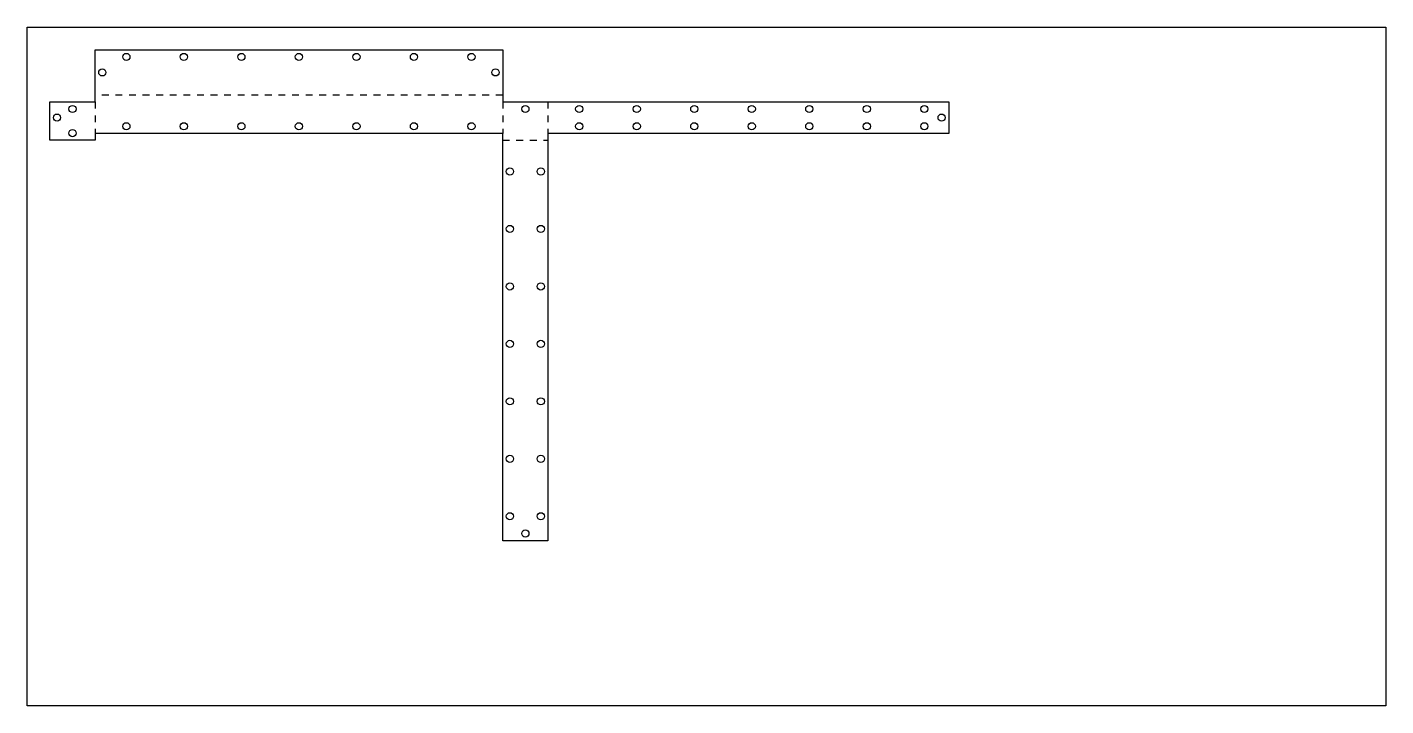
# Model space of a CAD drawing. Header units: metres. Extents: x 0 to 600, y -1550 to 300.
# Drawn here: x 0 to 600, y -930 to -630 of the extents above; entities that cross this region are included whole.
import ezdxf

# ---------------------------------------------------------------- set-up
doc = ezdxf.new("R2010")
doc.units = ezdxf.units.M

msp = doc.modelspace()

# ---------------------------------------------------------------- linework, layer by layer
at = {"layer": '5'}
for p, q in [((30, -663), (30, -640)), ((30, -640), (210, -640)), ((42.677468, -642.052468), (43.19249, -641.708341)), ((43.19249, -641.708341), (43.8, -641.5875)), ((43.8, -641.5875), (44.40751, -641.708341)), ((44.40751, -641.708341), (44.922532, -642.052468)), ((68.077468, -642.052468), (68.59249, -641.708341)), ((68.59249, -641.708341), (69.2, -641.5875)), ((69.2, -641.5875), (69.80751, -641.708341)), ((69.80751, -641.708341), (70.322532, -642.052468)), ((93.477468, -642.052468), (93.99249, -641.708341)), ((93.99249, -641.708341), (94.6, -641.5875)), ((94.6, -641.5875), (95.20751, -641.708341)), ((95.20751, -641.708341), (95.722532, -642.052468)), ((118.877468, -642.052468), (119.39249, -641.708341)), ((119.39249, -641.708341), (120, -641.5875)), ((120, -641.5875), (120.60751, -641.708341)), ((120.60751, -641.708341), (121.122532, -642.052468)), ((144.277468, -642.052468), (144.79249, -641.708341)), ((144.79249, -641.708341), (145.4, -641.5875)), ((145.4, -641.5875), (146.00751, -641.708341)), ((146.00751, -641.708341), (146.522532, -642.052468)), ((169.677468, -642.052468), (170.19249, -641.708341)), ((170.19249, -641.708341), (170.8, -641.5875)), ((170.8, -641.5875), (171.40751, -641.708341)), ((171.40751, -641.708341), (171.922532, -642.052468)), ((195.077468, -642.052468), (195.59249, -641.708341)), ((195.59249, -641.708341), (196.2, -641.5875)), ((196.2, -641.5875), (196.80751, -641.708341)), ((196.80751, -641.708341), (197.322532, -642.052468)), ((210, -640), (210, -663)), ((42.2125, -643.175), (42.333341, -642.56749)), ((42.333341, -643.78251), (42.2125, -643.175)), ((42.333341, -642.56749), (42.677468, -642.052468)), ((42.677468, -644.297532), (42.333341, -643.78251)), ((43.19249, -644.641659), (42.677468, -644.297532)), ((43.8, -644.7625), (43.19249, -644.641659)), ((44.40751, -644.641659), (43.8, -644.7625)), ((44.922532, -644.297532), (44.40751, -644.641659)), ((44.922532, -642.052468), (45.266659, -642.56749)), ((45.266659, -643.78251), (44.922532, -644.297532)), ((45.266659, -642.56749), (45.3875, -643.175)), ((45.3875, -643.175), (45.266659, -643.78251)), ((67.6125, -643.175), (67.733341, -642.56749)), ((67.733341, -643.78251), (67.6125, -643.175)), ((67.733341, -642.56749), (68.077468, -642.052468)), ((68.077468, -644.297532), (67.733341, -643.78251)), ((68.59249, -644.641659), (68.077468, -644.297532)), ((69.2, -644.7625), (68.59249, -644.641659)), ((69.80751, -644.641659), (69.2, -644.7625)), ((70.322532, -644.297532), (69.80751, -644.641659)), ((70.322532, -642.052468), (70.666659, -642.56749)), ((70.666659, -643.78251), (70.322532, -644.297532)), ((70.666659, -642.56749), (70.7875, -643.175)), ((70.7875, -643.175), (70.666659, -643.78251)), ((93.0125, -643.175), (93.133341, -642.56749)), ((93.133341, -643.78251), (93.0125, -643.175)), ((93.133341, -642.56749), (93.477468, -642.052468)), ((93.477468, -644.297532), (93.133341, -643.78251)), ((93.99249, -644.641659), (93.477468, -644.297532)), ((94.6, -644.7625), (93.99249, -644.641659)), ((95.20751, -644.641659), (94.6, -644.7625)), ((95.722532, -644.297532), (95.20751, -644.641659)), ((95.722532, -642.052468), (96.066659, -642.56749)), ((96.066659, -643.78251), (95.722532, -644.297532)), ((96.066659, -642.56749), (96.1875, -643.175)), ((96.1875, -643.175), (96.066659, -643.78251)), ((118.4125, -643.175), (118.533341, -642.56749)), ((118.533341, -643.78251), (118.4125, -643.175)), ((118.533341, -642.56749), (118.877468, -642.052468)), ((118.877468, -644.297532), (118.533341, -643.78251)), ((119.39249, -644.641659), (118.877468, -644.297532)), ((120, -644.7625), (119.39249, -644.641659)), ((120.60751, -644.641659), (120, -644.7625)), ((121.122532, -644.297532), (120.60751, -644.641659)), ((121.122532, -642.052468), (121.466659, -642.56749)), ((121.466659, -643.78251), (121.122532, -644.297532)), ((121.466659, -642.56749), (121.5875, -643.175)), ((121.5875, -643.175), (121.466659, -643.78251)), ((143.8125, -643.175), (143.933341, -642.56749)), ((143.933341, -643.78251), (143.8125, -643.175)), ((143.933341, -642.56749), (144.277468, -642.052468)), ((144.277468, -644.297532), (143.933341, -643.78251)), ((144.79249, -644.641659), (144.277468, -644.297532)), ((145.4, -644.7625), (144.79249, -644.641659)), ((146.00751, -644.641659), (145.4, -644.7625)), ((146.522532, -644.297532), (146.00751, -644.641659)), ((146.522532, -642.052468), (146.866659, -642.56749)), ((146.866659, -643.78251), (146.522532, -644.297532)), ((146.866659, -642.56749), (146.9875, -643.175)), ((146.9875, -643.175), (146.866659, -643.78251)), ((169.2125, -643.175), (169.333341, -642.56749)), ((169.333341, -643.78251), (169.2125, -643.175)), ((169.333341, -642.56749), (169.677468, -642.052468)), ((169.677468, -644.297532), (169.333341, -643.78251)), ((170.19249, -644.641659), (169.677468, -644.297532)), ((170.8, -644.7625), (170.19249, -644.641659)), ((171.40751, -644.641659), (170.8, -644.7625)), ((171.922532, -644.297532), (171.40751, -644.641659)), ((171.922532, -642.052468), (172.266659, -642.56749)), ((172.266659, -643.78251), (171.922532, -644.297532)), ((172.266659, -642.56749), (172.3875, -643.175)), ((172.3875, -643.175), (172.266659, -643.78251)), ((194.6125, -643.175), (194.733341, -642.56749)), ((194.733341, -643.78251), (194.6125, -643.175)), ((194.733341, -642.56749), (195.077468, -642.052468)), ((195.077468, -644.297532), (194.733341, -643.78251)), ((195.59249, -644.641659), (195.077468, -644.297532)), ((196.2, -644.7625), (195.59249, -644.641659)), ((196.80751, -644.641659), (196.2, -644.7625)), ((197.322532, -644.297532), (196.80751, -644.641659)), ((197.322532, -642.052468), (197.666659, -642.56749)), ((197.666659, -643.78251), (197.322532, -644.297532)), ((197.666659, -642.56749), (197.7875, -643.175)), ((197.7875, -643.175), (197.666659, -643.78251)), ((31.5875, -650), (31.708341, -649.39249)), ((31.708341, -650.60751), (31.5875, -650)), ((31.708341, -649.39249), (32.052468, -648.877468)), ((32.052468, -651.122532), (31.708341, -650.60751)), ((32.052468, -648.877468), (32.56749, -648.533341)), ((32.56749, -651.466659), (32.052468, -651.122532)), ((32.56749, -648.533341), (33.175, -648.4125)), ((33.175, -651.5875), (32.56749, -651.466659)), ((33.175, -648.4125), (33.78251, -648.533341)), ((33.78251, -651.466659), (33.175, -651.5875)), ((33.78251, -648.533341), (34.297532, -648.877468)), ((34.297532, -651.122532), (33.78251, -651.466659)), ((34.297532, -648.877468), (34.641659, -649.39249)), ((34.641659, -650.60751), (34.297532, -651.122532)), ((34.641659, -649.39249), (34.7625, -650)), ((34.7625, -650), (34.641659, -650.60751)), ((205.2375, -650), (205.358341, -649.39249)), ((205.358341, -650.60751), (205.2375, -650)), ((205.358341, -649.39249), (205.702468, -648.877468)), ((205.702468, -651.122532), (205.358341, -650.60751)), ((205.702468, -648.877468), (206.21749, -648.533341)), ((206.21749, -651.466659), (205.702468, -651.122532)), ((206.21749, -648.533341), (206.825, -648.4125)), ((206.825, -651.5875), (206.21749, -651.466659)), ((206.825, -648.4125), (207.43251, -648.533341)), ((207.43251, -651.466659), (206.825, -651.5875)), ((207.43251, -648.533341), (207.947532, -648.877468)), ((207.947532, -651.122532), (207.43251, -651.466659)), ((207.947532, -648.877468), (208.291659, -649.39249)), ((208.291659, -650.60751), (207.947532, -651.122532)), ((208.291659, -649.39249), (208.4125, -650)), ((208.4125, -650), (208.291659, -650.60751)), ((10, -680), (10, -663)), ((10, -663), (30, -663)), ((18.4125, -666.175), (18.533341, -665.56749)), ((18.533341, -665.56749), (18.877468, -665.052468)), ((18.877468, -665.052468), (19.39249, -664.708341)), ((19.39249, -664.708341), (20, -664.5875)), ((20, -664.5875), (20.60751, -664.708341)), ((20.60751, -664.708341), (21.122532, -665.052468)), ((21.122532, -665.052468), (21.466659, -665.56749)), ((21.466659, -665.56749), (21.5875, -666.175)), ((210, -663), (407, -663)), ((218.4125, -666.175), (218.533341, -665.56749)), ((218.533341, -665.56749), (218.877468, -665.052468)), ((218.877468, -665.052468), (219.39249, -664.708341)), ((219.39249, -664.708341), (220, -664.5875)), ((220, -664.5875), (220.60751, -664.708341)), ((220.60751, -664.708341), (221.122532, -665.052468)), ((221.122532, -665.052468), (221.466659, -665.56749)), ((221.466659, -665.56749), (221.5875, -666.175)), ((242.2125, -666.175), (242.333341, -665.56749)), ((242.333341, -665.56749), (242.677468, -665.052468)), ((242.677468, -665.052468), (243.19249, -664.708341)), ((243.19249, -664.708341), (243.8, -664.5875)), ((243.8, -664.5875), (244.40751, -664.708341)), ((244.40751, -664.708341), (244.922532, -665.052468)), ((244.922532, -665.052468), (245.266659, -665.56749)), ((245.266659, -665.56749), (245.3875, -666.175)), ((267.6125, -666.175), (267.733341, -665.56749)), ((267.733341, -665.56749), (268.077468, -665.052468)), ((268.077468, -665.052468), (268.59249, -664.708341)), ((268.59249, -664.708341), (269.2, -664.5875)), ((269.2, -664.5875), (269.80751, -664.708341)), ((269.80751, -664.708341), (270.322532, -665.052468)), ((270.322532, -665.052468), (270.666659, -665.56749)), ((270.666659, -665.56749), (270.7875, -666.175)), ((293.0125, -666.175), (293.133341, -665.56749)), ((293.133341, -665.56749), (293.477468, -665.052468)), ((293.477468, -665.052468), (293.99249, -664.708341)), ((293.99249, -664.708341), (294.6, -664.5875)), ((294.6, -664.5875), (295.20751, -664.708341)), ((295.20751, -664.708341), (295.722532, -665.052468)), ((295.722532, -665.052468), (296.066659, -665.56749)), ((296.066659, -665.56749), (296.1875, -666.175)), ((318.4125, -666.175), (318.533341, -665.56749)), ((318.533341, -665.56749), (318.877468, -665.052468)), ((318.877468, -665.052468), (319.39249, -664.708341)), ((319.39249, -664.708341), (320, -664.5875)), ((320, -664.5875), (320.60751, -664.708341)), ((320.60751, -664.708341), (321.122532, -665.052468)), ((321.122532, -665.052468), (321.466659, -665.56749)), ((321.466659, -665.56749), (321.5875, -666.175)), ((343.8125, -666.175), (343.933341, -665.56749)), ((343.933341, -665.56749), (344.277468, -665.052468)), ((344.277468, -665.052468), (344.79249, -664.708341)), ((344.79249, -664.708341), (345.4, -664.5875)), ((345.4, -664.5875), (346.00751, -664.708341)), ((346.00751, -664.708341), (346.522532, -665.052468)), ((346.522532, -665.052468), (346.866659, -665.56749)), ((346.866659, -665.56749), (346.9875, -666.175)), ((369.2125, -666.175), (369.333341, -665.56749)), ((369.333341, -665.56749), (369.677468, -665.052468)), ((369.677468, -665.052468), (370.19249, -664.708341)), ((370.19249, -664.708341), (370.8, -664.5875)), ((370.8, -664.5875), (371.40751, -664.708341)), ((371.40751, -664.708341), (371.922532, -665.052468)), ((371.922532, -665.052468), (372.266659, -665.56749)), ((372.266659, -665.56749), (372.3875, -666.175)), ((394.6125, -666.175), (394.733341, -665.56749)), ((394.733341, -665.56749), (395.077468, -665.052468)), ((395.077468, -665.052468), (395.59249, -664.708341)), ((395.59249, -664.708341), (396.2, -664.5875)), ((396.2, -664.5875), (396.80751, -664.708341)), ((396.80751, -664.708341), (397.322532, -665.052468)), ((397.322532, -665.052468), (397.666659, -665.56749)), ((397.666659, -665.56749), (397.7875, -666.175)), ((407, -663), (407, -677)), ((11.5875, -670), (11.708341, -669.39249)), ((11.708341, -670.60751), (11.5875, -670)), ((11.708341, -669.39249), (12.052468, -668.877468)), ((12.052468, -671.122532), (11.708341, -670.60751)), ((12.052468, -668.877468), (12.56749, -668.533341)), ((12.56749, -671.466659), (12.052468, -671.122532)), ((12.56749, -668.533341), (13.175, -668.4125)), ((13.175, -671.5875), (12.56749, -671.466659)), ((13.175, -668.4125), (13.78251, -668.533341)), ((13.78251, -671.466659), (13.175, -671.5875)), ((13.78251, -668.533341), (14.297532, -668.877468)), ((14.297532, -671.122532), (13.78251, -671.466659)), ((14.297532, -668.877468), (14.641659, -669.39249)), ((14.641659, -670.60751), (14.297532, -671.122532)), ((14.641659, -669.39249), (14.7625, -670)), ((14.7625, -670), (14.641659, -670.60751)), ((18.533341, -666.78251), (18.4125, -666.175)), ((18.877468, -667.297532), (18.533341, -666.78251)), ((19.39249, -667.641659), (18.877468, -667.297532)), ((20, -667.7625), (19.39249, -667.641659)), ((20.60751, -667.641659), (20, -667.7625)), ((21.122532, -667.297532), (20.60751, -667.641659)), ((21.466659, -666.78251), (21.122532, -667.297532)), ((21.5875, -666.175), (21.466659, -666.78251)), ((218.533341, -666.78251), (218.4125, -666.175)), ((218.877468, -667.297532), (218.533341, -666.78251)), ((219.39249, -667.641659), (218.877468, -667.297532)), ((220, -667.7625), (219.39249, -667.641659)), ((220.60751, -667.641659), (220, -667.7625)), ((221.122532, -667.297532), (220.60751, -667.641659)), ((221.466659, -666.78251), (221.122532, -667.297532)), ((221.5875, -666.175), (221.466659, -666.78251)), ((242.333341, -666.78251), (242.2125, -666.175)), ((242.677468, -667.297532), (242.333341, -666.78251)), ((243.19249, -667.641659), (242.677468, -667.297532)), ((243.8, -667.7625), (243.19249, -667.641659)), ((244.40751, -667.641659), (243.8, -667.7625)), ((244.922532, -667.297532), (244.40751, -667.641659)), ((245.266659, -666.78251), (244.922532, -667.297532)), ((245.3875, -666.175), (245.266659, -666.78251)), ((267.733341, -666.78251), (267.6125, -666.175)), ((268.077468, -667.297532), (267.733341, -666.78251)), ((268.59249, -667.641659), (268.077468, -667.297532)), ((269.2, -667.7625), (268.59249, -667.641659)), ((269.80751, -667.641659), (269.2, -667.7625)), ((270.322532, -667.297532), (269.80751, -667.641659)), ((270.666659, -666.78251), (270.322532, -667.297532)), ((270.7875, -666.175), (270.666659, -666.78251)), ((293.133341, -666.78251), (293.0125, -666.175)), ((293.477468, -667.297532), (293.133341, -666.78251)), ((293.99249, -667.641659), (293.477468, -667.297532)), ((294.6, -667.7625), (293.99249, -667.641659)), ((295.20751, -667.641659), (294.6, -667.7625)), ((295.722532, -667.297532), (295.20751, -667.641659)), ((296.066659, -666.78251), (295.722532, -667.297532)), ((296.1875, -666.175), (296.066659, -666.78251)), ((318.533341, -666.78251), (318.4125, -666.175)), ((318.877468, -667.297532), (318.533341, -666.78251)), ((319.39249, -667.641659), (318.877468, -667.297532)), ((320, -667.7625), (319.39249, -667.641659)), ((320.60751, -667.641659), (320, -667.7625)), ((321.122532, -667.297532), (320.60751, -667.641659)), ((321.466659, -666.78251), (321.122532, -667.297532)), ((321.5875, -666.175), (321.466659, -666.78251)), ((343.933341, -666.78251), (343.8125, -666.175)), ((344.277468, -667.297532), (343.933341, -666.78251)), ((344.79249, -667.641659), (344.277468, -667.297532)), ((345.4, -667.7625), (344.79249, -667.641659)), ((346.00751, -667.641659), (345.4, -667.7625)), ((346.522532, -667.297532), (346.00751, -667.641659)), ((346.866659, -666.78251), (346.522532, -667.297532)), ((346.9875, -666.175), (346.866659, -666.78251)), ((369.333341, -666.78251), (369.2125, -666.175)), ((369.677468, -667.297532), (369.333341, -666.78251)), ((370.19249, -667.641659), (369.677468, -667.297532)), ((370.8, -667.7625), (370.19249, -667.641659)), ((371.40751, -667.641659), (370.8, -667.7625)), ((371.922532, -667.297532), (371.40751, -667.641659)), ((372.266659, -666.78251), (371.922532, -667.297532)), ((372.3875, -666.175), (372.266659, -666.78251)), ((394.733341, -666.78251), (394.6125, -666.175)), ((395.077468, -667.297532), (394.733341, -666.78251)), ((395.59249, -667.641659), (395.077468, -667.297532)), ((396.2, -667.7625), (395.59249, -667.641659)), ((396.80751, -667.641659), (396.2, -667.7625)), ((397.322532, -667.297532), (396.80751, -667.641659)), ((397.666659, -666.78251), (397.322532, -667.297532)), ((397.7875, -666.175), (397.666659, -666.78251)), ((402.2375, -670), (402.358341, -669.39249)), ((402.358341, -670.60751), (402.2375, -670)), ((402.358341, -669.39249), (402.702468, -668.877468)), ((402.702468, -671.122532), (402.358341, -670.60751)), ((402.702468, -668.877468), (403.21749, -668.533341)), ((403.21749, -671.466659), (402.702468, -671.122532)), ((403.21749, -668.533341), (403.825, -668.4125)), ((403.825, -671.5875), (403.21749, -671.466659)), ((403.825, -668.4125), (404.43251, -668.533341)), ((404.43251, -671.466659), (403.825, -671.5875)), ((404.43251, -668.533341), (404.947532, -668.877468)), ((404.947532, -671.122532), (404.43251, -671.466659)), ((404.947532, -668.877468), (405.291659, -669.39249)), ((405.291659, -670.60751), (404.947532, -671.122532)), ((405.291659, -669.39249), (405.4125, -670)), ((405.4125, -670), (405.291659, -670.60751)), ((18.4125, -676.825), (18.533341, -676.21749)), ((18.533341, -677.43251), (18.4125, -676.825)), ((18.533341, -676.21749), (18.877468, -675.702468)), ((18.877468, -677.947532), (18.533341, -677.43251)), ((18.877468, -675.702468), (19.39249, -675.358341)), ((19.39249, -678.291659), (18.877468, -677.947532)), ((19.39249, -675.358341), (20, -675.2375)), ((20, -675.2375), (20.60751, -675.358341)), ((20.60751, -675.358341), (21.122532, -675.702468)), ((21.122532, -677.947532), (20.60751, -678.291659)), ((21.122532, -675.702468), (21.466659, -676.21749)), ((21.466659, -677.43251), (21.122532, -677.947532)), ((21.466659, -676.21749), (21.5875, -676.825)), ((21.5875, -676.825), (21.466659, -677.43251)), ((210, -677), (30, -677)), ((30, -677), (30, -680)), ((42.2125, -673.825), (42.333341, -673.21749)), ((42.333341, -674.43251), (42.2125, -673.825)), ((42.333341, -673.21749), (42.677468, -672.702468)), ((42.677468, -674.947532), (42.333341, -674.43251)), ((42.677468, -672.702468), (43.19249, -672.358341)), ((43.19249, -675.291659), (42.677468, -674.947532)), ((43.19249, -672.358341), (43.8, -672.2375)), ((43.8, -675.4125), (43.19249, -675.291659)), ((43.8, -672.2375), (44.40751, -672.358341)), ((44.40751, -675.291659), (43.8, -675.4125)), ((44.40751, -672.358341), (44.922532, -672.702468)), ((44.922532, -674.947532), (44.40751, -675.291659)), ((44.922532, -672.702468), (45.266659, -673.21749)), ((45.266659, -674.43251), (44.922532, -674.947532)), ((45.266659, -673.21749), (45.3875, -673.825)), ((45.3875, -673.825), (45.266659, -674.43251)), ((67.6125, -673.825), (67.733341, -673.21749)), ((67.733341, -674.43251), (67.6125, -673.825)), ((67.733341, -673.21749), (68.077468, -672.702468)), ((68.077468, -674.947532), (67.733341, -674.43251)), ((68.077468, -672.702468), (68.59249, -672.358341)), ((68.59249, -675.291659), (68.077468, -674.947532)), ((68.59249, -672.358341), (69.2, -672.2375)), ((69.2, -675.4125), (68.59249, -675.291659)), ((69.2, -672.2375), (69.80751, -672.358341)), ((69.80751, -675.291659), (69.2, -675.4125)), ((69.80751, -672.358341), (70.322532, -672.702468)), ((70.322532, -674.947532), (69.80751, -675.291659)), ((70.322532, -672.702468), (70.666659, -673.21749)), ((70.666659, -674.43251), (70.322532, -674.947532)), ((70.666659, -673.21749), (70.7875, -673.825)), ((70.7875, -673.825), (70.666659, -674.43251)), ((93.0125, -673.825), (93.133341, -673.21749)), ((93.133341, -674.43251), (93.0125, -673.825)), ((93.133341, -673.21749), (93.477468, -672.702468)), ((93.477468, -674.947532), (93.133341, -674.43251)), ((93.477468, -672.702468), (93.99249, -672.358341)), ((93.99249, -675.291659), (93.477468, -674.947532)), ((93.99249, -672.358341), (94.6, -672.2375)), ((94.6, -675.4125), (93.99249, -675.291659)), ((94.6, -672.2375), (95.20751, -672.358341)), ((95.20751, -675.291659), (94.6, -675.4125)), ((95.20751, -672.358341), (95.722532, -672.702468)), ((95.722532, -674.947532), (95.20751, -675.291659)), ((95.722532, -672.702468), (96.066659, -673.21749)), ((96.066659, -674.43251), (95.722532, -674.947532)), ((96.066659, -673.21749), (96.1875, -673.825)), ((96.1875, -673.825), (96.066659, -674.43251)), ((118.4125, -673.825), (118.533341, -673.21749)), ((118.533341, -674.43251), (118.4125, -673.825)), ((118.533341, -673.21749), (118.877468, -672.702468)), ((118.877468, -674.947532), (118.533341, -674.43251)), ((118.877468, -672.702468), (119.39249, -672.358341)), ((119.39249, -675.291659), (118.877468, -674.947532)), ((119.39249, -672.358341), (120, -672.2375)), ((120, -675.4125), (119.39249, -675.291659)), ((120, -672.2375), (120.60751, -672.358341)), ((120.60751, -675.291659), (120, -675.4125)), ((120.60751, -672.358341), (121.122532, -672.702468)), ((121.122532, -674.947532), (120.60751, -675.291659)), ((121.122532, -672.702468), (121.466659, -673.21749)), ((121.466659, -674.43251), (121.122532, -674.947532)), ((121.466659, -673.21749), (121.5875, -673.825)), ((121.5875, -673.825), (121.466659, -674.43251)), ((143.8125, -673.825), (143.933341, -673.21749)), ((143.933341, -674.43251), (143.8125, -673.825)), ((143.933341, -673.21749), (144.277468, -672.702468)), ((144.277468, -674.947532), (143.933341, -674.43251)), ((144.277468, -672.702468), (144.79249, -672.358341)), ((144.79249, -675.291659), (144.277468, -674.947532)), ((144.79249, -672.358341), (145.4, -672.2375)), ((145.4, -675.4125), (144.79249, -675.291659)), ((145.4, -672.2375), (146.00751, -672.358341)), ((146.00751, -675.291659), (145.4, -675.4125)), ((146.00751, -672.358341), (146.522532, -672.702468)), ((146.522532, -674.947532), (146.00751, -675.291659)), ((146.522532, -672.702468), (146.866659, -673.21749)), ((146.866659, -674.43251), (146.522532, -674.947532)), ((146.866659, -673.21749), (146.9875, -673.825)), ((146.9875, -673.825), (146.866659, -674.43251)), ((169.2125, -673.825), (169.333341, -673.21749)), ((169.333341, -674.43251), (169.2125, -673.825)), ((169.333341, -673.21749), (169.677468, -672.702468)), ((169.677468, -674.947532), (169.333341, -674.43251)), ((169.677468, -672.702468), (170.19249, -672.358341)), ((170.19249, -675.291659), (169.677468, -674.947532)), ((170.19249, -672.358341), (170.8, -672.2375)), ((170.8, -675.4125), (170.19249, -675.291659)), ((170.8, -672.2375), (171.40751, -672.358341)), ((171.40751, -675.291659), (170.8, -675.4125)), ((171.40751, -672.358341), (171.922532, -672.702468)), ((171.922532, -674.947532), (171.40751, -675.291659)), ((171.922532, -672.702468), (172.266659, -673.21749)), ((172.266659, -674.43251), (171.922532, -674.947532)), ((172.266659, -673.21749), (172.3875, -673.825)), ((172.3875, -673.825), (172.266659, -674.43251)), ((194.6125, -673.825), (194.733341, -673.21749)), ((194.733341, -674.43251), (194.6125, -673.825)), ((194.733341, -673.21749), (195.077468, -672.702468)), ((195.077468, -674.947532), (194.733341, -674.43251)), ((195.077468, -672.702468), (195.59249, -672.358341)), ((195.59249, -675.291659), (195.077468, -674.947532)), ((195.59249, -672.358341), (196.2, -672.2375)), ((196.2, -675.4125), (195.59249, -675.291659)), ((196.2, -672.2375), (196.80751, -672.358341)), ((196.80751, -675.291659), (196.2, -675.4125)), ((196.80751, -672.358341), (197.322532, -672.702468)), ((197.322532, -674.947532), (196.80751, -675.291659)), ((197.322532, -672.702468), (197.666659, -673.21749)), ((197.666659, -674.43251), (197.322532, -674.947532)), ((197.666659, -673.21749), (197.7875, -673.825)), ((197.7875, -673.825), (197.666659, -674.43251)), ((210, -857), (210, -677)), ((407, -677), (230, -677)), ((230, -677), (230, -857)), ((242.2125, -673.825), (242.333341, -673.21749)), ((242.333341, -674.43251), (242.2125, -673.825)), ((242.333341, -673.21749), (242.677468, -672.702468)), ((242.677468, -674.947532), (242.333341, -674.43251)), ((242.677468, -672.702468), (243.19249, -672.358341)), ((243.19249, -675.291659), (242.677468, -674.947532)), ((243.19249, -672.358341), (243.8, -672.2375)), ((243.8, -675.4125), (243.19249, -675.291659)), ((243.8, -672.2375), (244.40751, -672.358341)), ((244.40751, -675.291659), (243.8, -675.4125)), ((244.40751, -672.358341), (244.922532, -672.702468)), ((244.922532, -674.947532), (244.40751, -675.291659)), ((244.922532, -672.702468), (245.266659, -673.21749)), ((245.266659, -674.43251), (244.922532, -674.947532)), ((245.266659, -673.21749), (245.3875, -673.825)), ((245.3875, -673.825), (245.266659, -674.43251)), ((267.6125, -673.825), (267.733341, -673.21749)), ((267.733341, -674.43251), (267.6125, -673.825)), ((267.733341, -673.21749), (268.077468, -672.702468)), ((268.077468, -674.947532), (267.733341, -674.43251)), ((268.077468, -672.702468), (268.59249, -672.358341)), ((268.59249, -675.291659), (268.077468, -674.947532)), ((268.59249, -672.358341), (269.2, -672.2375)), ((269.2, -675.4125), (268.59249, -675.291659)), ((269.2, -672.2375), (269.80751, -672.358341)), ((269.80751, -675.291659), (269.2, -675.4125)), ((269.80751, -672.358341), (270.322532, -672.702468)), ((270.322532, -674.947532), (269.80751, -675.291659)), ((270.322532, -672.702468), (270.666659, -673.21749)), ((270.666659, -674.43251), (270.322532, -674.947532)), ((270.666659, -673.21749), (270.7875, -673.825)), ((270.7875, -673.825), (270.666659, -674.43251)), ((293.0125, -673.825), (293.133341, -673.21749)), ((293.133341, -674.43251), (293.0125, -673.825)), ((293.133341, -673.21749), (293.477468, -672.702468)), ((293.477468, -674.947532), (293.133341, -674.43251)), ((293.477468, -672.702468), (293.99249, -672.358341)), ((293.99249, -675.291659), (293.477468, -674.947532)), ((293.99249, -672.358341), (294.6, -672.2375)), ((294.6, -675.4125), (293.99249, -675.291659)), ((294.6, -672.2375), (295.20751, -672.358341)), ((295.20751, -675.291659), (294.6, -675.4125)), ((295.20751, -672.358341), (295.722532, -672.702468)), ((295.722532, -674.947532), (295.20751, -675.291659)), ((295.722532, -672.702468), (296.066659, -673.21749)), ((296.066659, -674.43251), (295.722532, -674.947532)), ((296.066659, -673.21749), (296.1875, -673.825)), ((296.1875, -673.825), (296.066659, -674.43251)), ((318.4125, -673.825), (318.533341, -673.21749)), ((318.533341, -674.43251), (318.4125, -673.825)), ((318.533341, -673.21749), (318.877468, -672.702468)), ((318.877468, -674.947532), (318.533341, -674.43251)), ((318.877468, -672.702468), (319.39249, -672.358341)), ((319.39249, -675.291659), (318.877468, -674.947532)), ((319.39249, -672.358341), (320, -672.2375)), ((320, -675.4125), (319.39249, -675.291659)), ((320, -672.2375), (320.60751, -672.358341)), ((320.60751, -675.291659), (320, -675.4125)), ((320.60751, -672.358341), (321.122532, -672.702468)), ((321.122532, -674.947532), (320.60751, -675.291659)), ((321.122532, -672.702468), (321.466659, -673.21749)), ((321.466659, -674.43251), (321.122532, -674.947532)), ((321.466659, -673.21749), (321.5875, -673.825)), ((321.5875, -673.825), (321.466659, -674.43251)), ((343.8125, -673.825), (343.933341, -673.21749)), ((343.933341, -674.43251), (343.8125, -673.825)), ((343.933341, -673.21749), (344.277468, -672.702468)), ((344.277468, -674.947532), (343.933341, -674.43251)), ((344.277468, -672.702468), (344.79249, -672.358341)), ((344.79249, -675.291659), (344.277468, -674.947532)), ((344.79249, -672.358341), (345.4, -672.2375)), ((345.4, -675.4125), (344.79249, -675.291659)), ((345.4, -672.2375), (346.00751, -672.358341)), ((346.00751, -675.291659), (345.4, -675.4125)), ((346.00751, -672.358341), (346.522532, -672.702468)), ((346.522532, -674.947532), (346.00751, -675.291659)), ((346.522532, -672.702468), (346.866659, -673.21749)), ((346.866659, -674.43251), (346.522532, -674.947532)), ((346.866659, -673.21749), (346.9875, -673.825)), ((346.9875, -673.825), (346.866659, -674.43251)), ((369.2125, -673.825), (369.333341, -673.21749)), ((369.333341, -674.43251), (369.2125, -673.825)), ((369.333341, -673.21749), (369.677468, -672.702468)), ((369.677468, -674.947532), (369.333341, -674.43251)), ((369.677468, -672.702468), (370.19249, -672.358341)), ((370.19249, -675.291659), (369.677468, -674.947532)), ((370.19249, -672.358341), (370.8, -672.2375)), ((370.8, -675.4125), (370.19249, -675.291659)), ((370.8, -672.2375), (371.40751, -672.358341)), ((371.40751, -675.291659), (370.8, -675.4125)), ((371.40751, -672.358341), (371.922532, -672.702468)), ((371.922532, -674.947532), (371.40751, -675.291659)), ((371.922532, -672.702468), (372.266659, -673.21749)), ((372.266659, -674.43251), (371.922532, -674.947532)), ((372.266659, -673.21749), (372.3875, -673.825)), ((372.3875, -673.825), (372.266659, -674.43251)), ((394.6125, -673.825), (394.733341, -673.21749)), ((394.733341, -674.43251), (394.6125, -673.825)), ((394.733341, -673.21749), (395.077468, -672.702468)), ((395.077468, -674.947532), (394.733341, -674.43251)), ((395.077468, -672.702468), (395.59249, -672.358341)), ((395.59249, -675.291659), (395.077468, -674.947532)), ((395.59249, -672.358341), (396.2, -672.2375)), ((396.2, -675.4125), (395.59249, -675.291659)), ((396.2, -672.2375), (396.80751, -672.358341)), ((396.80751, -675.291659), (396.2, -675.4125)), ((396.80751, -672.358341), (397.322532, -672.702468)), ((397.322532, -674.947532), (396.80751, -675.291659)), ((397.322532, -672.702468), (397.666659, -673.21749)), ((397.666659, -674.43251), (397.322532, -674.947532)), ((397.666659, -673.21749), (397.7875, -673.825)), ((397.7875, -673.825), (397.666659, -674.43251)), ((30, -680), (10, -680)), ((20, -678.4125), (19.39249, -678.291659)), ((20.60751, -678.291659), (20, -678.4125)), ((211.5875, -693.8), (211.708341, -693.19249)), ((211.708341, -694.40751), (211.5875, -693.8)), ((211.708341, -693.19249), (212.052468, -692.677468)), ((212.052468, -694.922532), (211.708341, -694.40751)), ((212.052468, -692.677468), (212.56749, -692.333341)), ((212.56749, -695.266659), (212.052468, -694.922532)), ((212.56749, -692.333341), (213.175, -692.2125)), ((213.175, -695.3875), (212.56749, -695.266659)), ((213.175, -692.2125), (213.78251, -692.333341)), ((213.78251, -695.266659), (213.175, -695.3875)), ((213.78251, -692.333341), (214.297532, -692.677468)), ((214.297532, -694.922532), (213.78251, -695.266659)), ((214.297532, -692.677468), (214.641659, -693.19249)), ((214.641659, -694.40751), (214.297532, -694.922532)), ((214.641659, -693.19249), (214.7625, -693.8)), ((214.7625, -693.8), (214.641659, -694.40751)), ((225.2375, -693.8), (225.358341, -693.19249)), ((225.358341, -694.40751), (225.2375, -693.8)), ((225.358341, -693.19249), (225.702468, -692.677468)), ((225.702468, -694.922532), (225.358341, -694.40751)), ((225.702468, -692.677468), (226.21749, -692.333341)), ((226.21749, -695.266659), (225.702468, -694.922532)), ((226.21749, -692.333341), (226.825, -692.2125)), ((226.825, -695.3875), (226.21749, -695.266659)), ((226.825, -692.2125), (227.43251, -692.333341)), ((227.43251, -695.266659), (226.825, -695.3875)), ((227.43251, -692.333341), (227.947532, -692.677468)), ((227.947532, -694.922532), (227.43251, -695.266659)), ((227.947532, -692.677468), (228.291659, -693.19249)), ((228.291659, -694.40751), (227.947532, -694.922532)), ((228.291659, -693.19249), (228.4125, -693.8)), ((228.4125, -693.8), (228.291659, -694.40751)), ((211.5875, -719.2), (211.708341, -718.59249)), ((211.708341, -719.80751), (211.5875, -719.2)), ((211.708341, -718.59249), (212.052468, -718.077468)), ((212.052468, -720.322532), (211.708341, -719.80751)), ((212.052468, -718.077468), (212.56749, -717.733341)), ((212.56749, -717.733341), (213.175, -717.6125)), ((213.175, -717.6125), (213.78251, -717.733341)), ((213.78251, -717.733341), (214.297532, -718.077468)), ((214.297532, -718.077468), (214.641659, -718.59249)), ((214.641659, -719.80751), (214.297532, -720.322532)), ((214.641659, -718.59249), (214.7625, -719.2)), ((214.7625, -719.2), (214.641659, -719.80751)), ((225.2375, -719.2), (225.358341, -718.59249)), ((225.358341, -719.80751), (225.2375, -719.2)), ((225.358341, -718.59249), (225.702468, -718.077468)), ((225.702468, -720.322532), (225.358341, -719.80751)), ((225.702468, -718.077468), (226.21749, -717.733341)), ((226.21749, -717.733341), (226.825, -717.6125)), ((226.825, -717.6125), (227.43251, -717.733341)), ((227.43251, -717.733341), (227.947532, -718.077468)), ((227.947532, -718.077468), (228.291659, -718.59249)), ((228.291659, -719.80751), (227.947532, -720.322532)), ((228.291659, -718.59249), (228.4125, -719.2)), ((228.4125, -719.2), (228.291659, -719.80751)), ((212.56749, -720.666659), (212.052468, -720.322532)), ((213.175, -720.7875), (212.56749, -720.666659)), ((213.78251, -720.666659), (213.175, -720.7875)), ((214.297532, -720.322532), (213.78251, -720.666659)), ((226.21749, -720.666659), (225.702468, -720.322532)), ((226.825, -720.7875), (226.21749, -720.666659)), ((227.43251, -720.666659), (226.825, -720.7875)), ((227.947532, -720.322532), (227.43251, -720.666659)), ((211.5875, -744.6), (211.708341, -743.99249)), ((211.708341, -743.99249), (212.052468, -743.477468)), ((212.052468, -743.477468), (212.56749, -743.133341)), ((212.56749, -743.133341), (213.175, -743.0125)), ((213.175, -743.0125), (213.78251, -743.133341)), ((213.78251, -743.133341), (214.297532, -743.477468)), ((214.297532, -743.477468), (214.641659, -743.99249)), ((214.641659, -743.99249), (214.7625, -744.6)), ((225.2375, -744.6), (225.358341, -743.99249)), ((225.358341, -743.99249), (225.702468, -743.477468)), ((225.702468, -743.477468), (226.21749, -743.133341)), ((226.21749, -743.133341), (226.825, -743.0125)), ((226.825, -743.0125), (227.43251, -743.133341)), ((227.43251, -743.133341), (227.947532, -743.477468)), ((227.947532, -743.477468), (228.291659, -743.99249)), ((228.291659, -743.99249), (228.4125, -744.6)), ((211.708341, -745.20751), (211.5875, -744.6)), ((212.052468, -745.722532), (211.708341, -745.20751)), ((212.56749, -746.066659), (212.052468, -745.722532)), ((213.175, -746.1875), (212.56749, -746.066659)), ((213.78251, -746.066659), (213.175, -746.1875)), ((214.297532, -745.722532), (213.78251, -746.066659)), ((214.641659, -745.20751), (214.297532, -745.722532)), ((214.7625, -744.6), (214.641659, -745.20751)), ((225.358341, -745.20751), (225.2375, -744.6)), ((225.702468, -745.722532), (225.358341, -745.20751)), ((226.21749, -746.066659), (225.702468, -745.722532)), ((226.825, -746.1875), (226.21749, -746.066659)), ((227.43251, -746.066659), (226.825, -746.1875)), ((227.947532, -745.722532), (227.43251, -746.066659)), ((228.291659, -745.20751), (227.947532, -745.722532)), ((228.4125, -744.6), (228.291659, -745.20751)), ((211.5875, -770), (211.708341, -769.39249)), ((211.708341, -770.60751), (211.5875, -770)), ((211.708341, -769.39249), (212.052468, -768.877468)), ((212.052468, -771.122532), (211.708341, -770.60751)), ((212.052468, -768.877468), (212.56749, -768.533341)), ((212.56749, -771.466659), (212.052468, -771.122532)), ((212.56749, -768.533341), (213.175, -768.4125)), ((213.175, -771.5875), (212.56749, -771.466659)), ((213.175, -768.4125), (213.78251, -768.533341)), ((213.78251, -771.466659), (213.175, -771.5875)), ((213.78251, -768.533341), (214.297532, -768.877468)), ((214.297532, -771.122532), (213.78251, -771.466659)), ((214.297532, -768.877468), (214.641659, -769.39249)), ((214.641659, -770.60751), (214.297532, -771.122532)), ((214.641659, -769.39249), (214.7625, -770)), ((214.7625, -770), (214.641659, -770.60751)), ((225.2375, -770), (225.358341, -769.39249)), ((225.358341, -770.60751), (225.2375, -770)), ((225.358341, -769.39249), (225.702468, -768.877468)), ((225.702468, -771.122532), (225.358341, -770.60751)), ((225.702468, -768.877468), (226.21749, -768.533341)), ((226.21749, -771.466659), (225.702468, -771.122532)), ((226.21749, -768.533341), (226.825, -768.4125)), ((226.825, -771.5875), (226.21749, -771.466659)), ((226.825, -768.4125), (227.43251, -768.533341)), ((227.43251, -771.466659), (226.825, -771.5875)), ((227.43251, -768.533341), (227.947532, -768.877468)), ((227.947532, -771.122532), (227.43251, -771.466659)), ((227.947532, -768.877468), (228.291659, -769.39249)), ((228.291659, -770.60751), (227.947532, -771.122532)), ((228.291659, -769.39249), (228.4125, -770)), ((228.4125, -770), (228.291659, -770.60751)), ((211.5875, -795.4), (211.708341, -794.79249)), ((211.708341, -796.00751), (211.5875, -795.4)), ((211.708341, -794.79249), (212.052468, -794.277468)), ((212.052468, -796.522532), (211.708341, -796.00751)), ((212.052468, -794.277468), (212.56749, -793.933341)), ((212.56749, -796.866659), (212.052468, -796.522532)), ((212.56749, -793.933341), (213.175, -793.8125)), ((213.175, -796.9875), (212.56749, -796.866659)), ((213.175, -793.8125), (213.78251, -793.933341)), ((213.78251, -796.866659), (213.175, -796.9875)), ((213.78251, -793.933341), (214.297532, -794.277468)), ((214.297532, -796.522532), (213.78251, -796.866659)), ((214.297532, -794.277468), (214.641659, -794.79249)), ((214.641659, -796.00751), (214.297532, -796.522532)), ((214.641659, -794.79249), (214.7625, -795.4)), ((214.7625, -795.4), (214.641659, -796.00751)), ((225.2375, -795.4), (225.358341, -794.79249)), ((225.358341, -796.00751), (225.2375, -795.4)), ((225.358341, -794.79249), (225.702468, -794.277468)), ((225.702468, -796.522532), (225.358341, -796.00751)), ((225.702468, -794.277468), (226.21749, -793.933341)), ((226.21749, -796.866659), (225.702468, -796.522532)), ((226.21749, -793.933341), (226.825, -793.8125)), ((226.825, -796.9875), (226.21749, -796.866659)), ((226.825, -793.8125), (227.43251, -793.933341)), ((227.43251, -796.866659), (226.825, -796.9875)), ((227.43251, -793.933341), (227.947532, -794.277468)), ((227.947532, -796.522532), (227.43251, -796.866659)), ((227.947532, -794.277468), (228.291659, -794.79249)), ((228.291659, -796.00751), (227.947532, -796.522532)), ((228.291659, -794.79249), (228.4125, -795.4)), ((228.4125, -795.4), (228.291659, -796.00751)), ((211.5875, -820.8), (211.708341, -820.19249)), ((211.708341, -821.40751), (211.5875, -820.8)), ((211.708341, -820.19249), (212.052468, -819.677468)), ((212.052468, -821.922532), (211.708341, -821.40751)), ((212.052468, -819.677468), (212.56749, -819.333341)), ((212.56749, -822.266659), (212.052468, -821.922532)), ((212.56749, -819.333341), (213.175, -819.2125)), ((213.175, -819.2125), (213.78251, -819.333341)), ((213.78251, -819.333341), (214.297532, -819.677468)), ((214.297532, -821.922532), (213.78251, -822.266659)), ((214.297532, -819.677468), (214.641659, -820.19249)), ((214.641659, -821.40751), (214.297532, -821.922532)), ((214.641659, -820.19249), (214.7625, -820.8)), ((214.7625, -820.8), (214.641659, -821.40751)), ((225.2375, -820.8), (225.358341, -820.19249)), ((225.358341, -821.40751), (225.2375, -820.8)), ((225.358341, -820.19249), (225.702468, -819.677468)), ((225.702468, -821.922532), (225.358341, -821.40751)), ((225.702468, -819.677468), (226.21749, -819.333341)), ((226.21749, -822.266659), (225.702468, -821.922532)), ((226.21749, -819.333341), (226.825, -819.2125)), ((226.825, -819.2125), (227.43251, -819.333341)), ((227.43251, -819.333341), (227.947532, -819.677468)), ((227.947532, -821.922532), (227.43251, -822.266659)), ((227.947532, -819.677468), (228.291659, -820.19249)), ((228.291659, -821.40751), (227.947532, -821.922532)), ((228.291659, -820.19249), (228.4125, -820.8)), ((228.4125, -820.8), (228.291659, -821.40751)), ((213.175, -822.3875), (212.56749, -822.266659)), ((213.78251, -822.266659), (213.175, -822.3875)), ((226.825, -822.3875), (226.21749, -822.266659)), ((227.43251, -822.266659), (226.825, -822.3875)), ((211.5875, -846.2), (211.708341, -845.59249)), ((211.708341, -845.59249), (212.052468, -845.077468)), ((212.052468, -845.077468), (212.56749, -844.733341)), ((212.56749, -844.733341), (213.175, -844.6125)), ((213.175, -844.6125), (213.78251, -844.733341)), ((213.78251, -844.733341), (214.297532, -845.077468)), ((214.297532, -845.077468), (214.641659, -845.59249)), ((214.641659, -845.59249), (214.7625, -846.2)), ((225.2375, -846.2), (225.358341, -845.59249)), ((225.358341, -845.59249), (225.702468, -845.077468)), ((225.702468, -845.077468), (226.21749, -844.733341)), ((226.21749, -844.733341), (226.825, -844.6125)), ((226.825, -844.6125), (227.43251, -844.733341)), ((227.43251, -844.733341), (227.947532, -845.077468)), ((227.947532, -845.077468), (228.291659, -845.59249)), ((228.291659, -845.59249), (228.4125, -846.2)), ((211.708341, -846.80751), (211.5875, -846.2)), ((212.052468, -847.322532), (211.708341, -846.80751)), ((212.56749, -847.666659), (212.052468, -847.322532)), ((213.175, -847.7875), (212.56749, -847.666659)), ((213.78251, -847.666659), (213.175, -847.7875)), ((214.297532, -847.322532), (213.78251, -847.666659)), ((214.641659, -846.80751), (214.297532, -847.322532)), ((214.7625, -846.2), (214.641659, -846.80751)), ((225.358341, -846.80751), (225.2375, -846.2)), ((225.702468, -847.322532), (225.358341, -846.80751)), ((226.21749, -847.666659), (225.702468, -847.322532)), ((226.825, -847.7875), (226.21749, -847.666659)), ((227.43251, -847.666659), (226.825, -847.7875)), ((227.947532, -847.322532), (227.43251, -847.666659)), ((228.291659, -846.80751), (227.947532, -847.322532)), ((228.4125, -846.2), (228.291659, -846.80751)), ((230, -857), (210, -857)), ((218.4125, -853.825), (218.533341, -853.21749)), ((218.533341, -854.43251), (218.4125, -853.825)), ((218.533341, -853.21749), (218.877468, -852.702468)), ((218.877468, -854.947532), (218.533341, -854.43251)), ((218.877468, -852.702468), (219.39249, -852.358341)), ((219.39249, -855.291659), (218.877468, -854.947532)), ((219.39249, -852.358341), (220, -852.2375)), ((220, -855.4125), (219.39249, -855.291659)), ((220, -852.2375), (220.60751, -852.358341)), ((220.60751, -855.291659), (220, -855.4125)), ((220.60751, -852.358341), (221.122532, -852.702468)), ((221.122532, -854.947532), (220.60751, -855.291659)), ((221.122532, -852.702468), (221.466659, -853.21749)), ((221.466659, -854.43251), (221.122532, -854.947532)), ((221.466659, -853.21749), (221.5875, -853.825)), ((221.5875, -853.825), (221.466659, -854.43251))]:
    msp.add_line(p, q, dxfattribs=at)
at = {"layer": 'fold-line'}
for p, q in [((36, -660), (33, -660)), ((42, -660), (39, -660)), ((48, -660), (45, -660)), ((54, -660), (51, -660)), ((60, -660), (57, -660)), ((66, -660), (63, -660)), ((72, -660), (69, -660)), ((78, -660), (75, -660)), ((84, -660), (81, -660)), ((90, -660), (87, -660)), ((96, -660), (93, -660)), ((102, -660), (99, -660)), ((108, -660), (105, -660)), ((114, -660), (111, -660)), ((120, -660), (117, -660)), ((126, -660), (123, -660)), ((132, -660), (129, -660)), ((138, -660), (135, -660)), ((144, -660), (141, -660)), ((150, -660), (147, -660)), ((156, -660), (153, -660)), ((162, -660), (159, -660)), ((168, -660), (165, -660)), ((174, -660), (171, -660)), ((180, -660), (177, -660)), ((186, -660), (183, -660)), ((192, -660), (189, -660)), ((198, -660), (195, -660)), ((204, -660), (201, -660)), ((210, -660), (207, -660)), ((30, -663), (30, -666)), ((210, -663), (210, -666)), ((230, -663), (230, -666)), ((30, -669), (30, -672)), ((210, -669), (210, -672)), ((230, -669), (230, -672)), ((30, -675), (30, -677)), ((210, -675), (210, -677)), ((230, -675), (230, -677)), ((210, -680), (213, -680)), ((216, -680), (219, -680)), ((222, -680), (225, -680)), ((228, -680), (230, -680))]:
    msp.add_line(p, q, dxfattribs=at)
at = {"layer": 'sheet_boundary_4'}
for p, q in [((0, -630), (600, -630)), ((0, -930), (0, -630)), ((600, -630), (600, -930)), ((600, -930), (0, -930))]:
    msp.add_line(p, q, dxfattribs=at)

doc.saveas('drawing.dxf')
